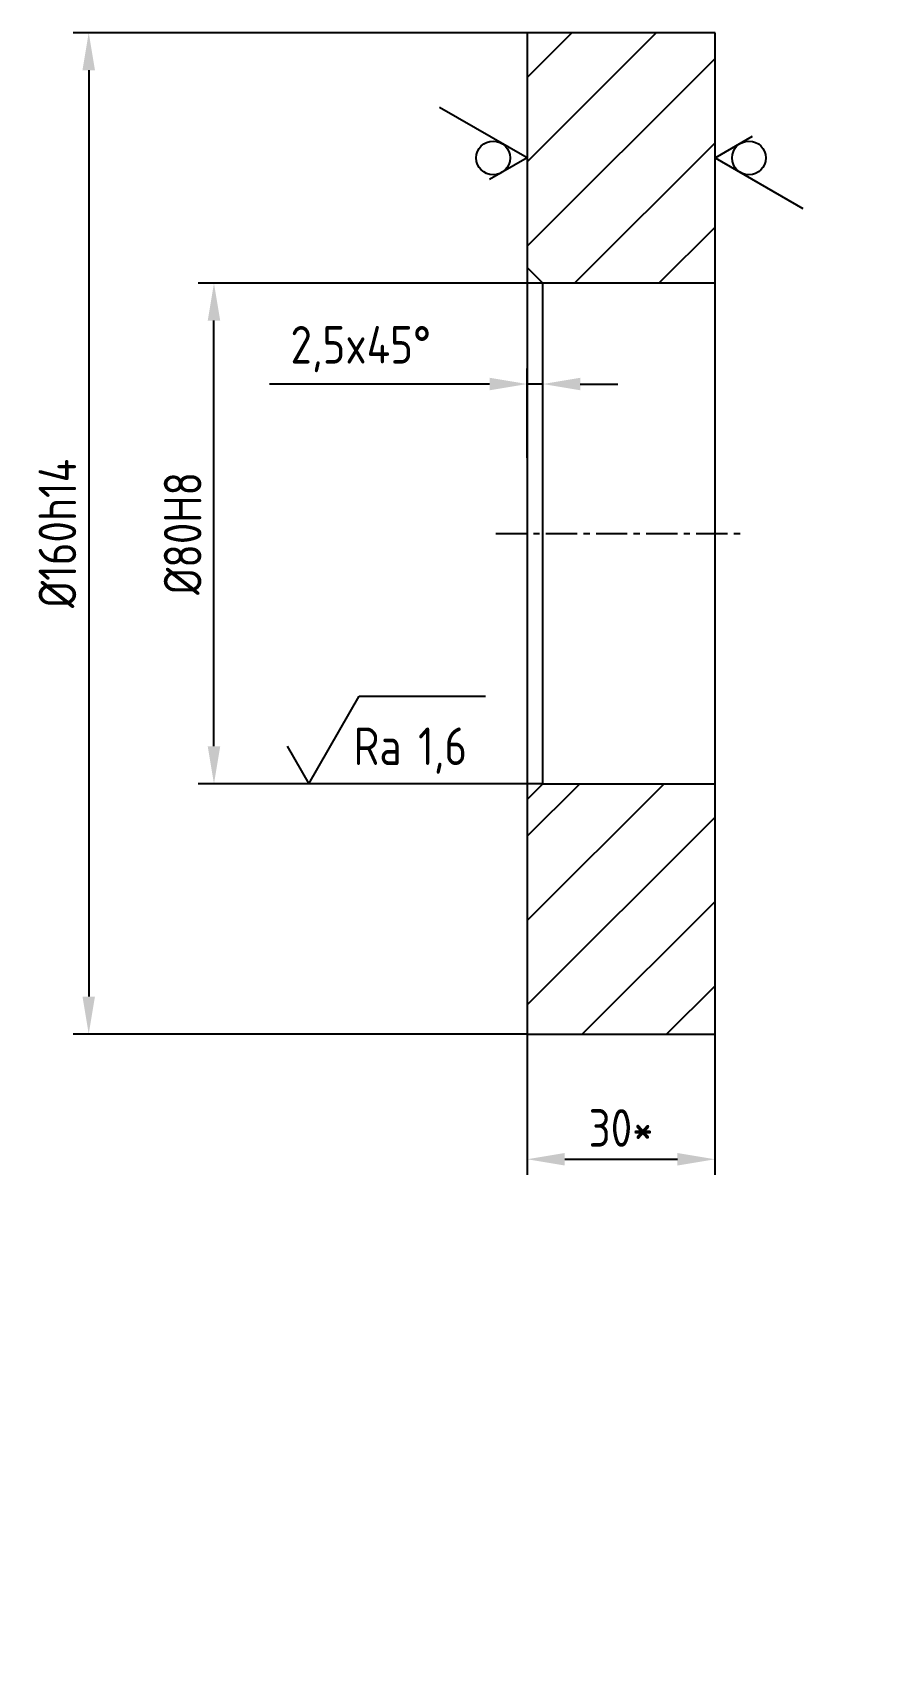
# Model space of a CAD drawing. Header units: millimetres. Extents: x 88 to 225, y 35 to 297.
# The model-space entities are those that its viewports show. They can reach past a viewport. Long polylines and large blocks are cut down to what shows.
import ezdxf

# ---------------------------------------------------------------- set-up
doc = ezdxf.new("R2010")
doc.units = ezdxf.units.MM
doc.header["$LTSCALE"] = 4
doc.linetypes.add('CENTER', pattern=[2, 1.25, -0.25, 0.25, -0.25])
for name, color, linetype in [('Cen', 5, 'CENTER'), ('Cont', 6, 'Continuous'), ('Dim', 7, 'Continuous'), ('Hatch', 2, 'Continuous'), ('Text', 3, 'Continuous')]:
    doc.layers.add(name, color=color, linetype=linetype)
doc.styles.add('Style1', font='romans.shx', dxfattribs={"width": 0.8})
doc.dimstyles.new('Lin', dxfattribs={"dimtxt": 3, "dimasz": 3, "dimexe": 1.25, "dimexo": 0, "dimgap": 1, "dimtad": 1, "dimtoh": 1, "dimdec": 3, "dimtxsty": 'Style1', "dimcen": 2.5, "dimclrt": 3, "dimadec": 0, "dimazin": 0, "dimtfac": 1, "dimtdec": 3, "dimtmove": 0, "dimatfit": 3, "dimldrblk": 'DOT', "dimfxl": 1, "dimarcsym": 0})

# ---------------------------------------------------------------- blocks, each defined once
blk = doc.blocks.new('*D11')
at = {"layer": 'Defpoints', "color": 0, "transparency": 16777216}
for p in [(117.37, 257.19), (169.87, 257.19), (169.87, 177.19)]:
    blk.add_point(p, dxfattribs=at)
at = {"layer": 'Dim', "color": 0, "lineweight": -2, "transparency": 16777216}
for p, q in [((169.87, 257.19), (114.87, 257.19)), ((117.37, 183.19), (117.37, 251.19)), ((169.87, 177.19), (114.87, 177.19))]:
    blk.add_line(p, q, dxfattribs=at)
at = {"layer": 'Dim', "color": 0, "transparency": 16777216}
for points in [[(116.37, 251.19), (118.37, 251.19), (117.37, 257.19)], [(116.37, 183.19), (118.37, 183.19), (117.37, 177.19)]]:
    blk.add_solid(points, dxfattribs=at)
at = {"layer": 'Dim', "color": 3, "transparency": 16777216, "insert": (112.37, 217.19), "char_height": 6, "attachment_point": 5, "rotation": 90, "style": 'Style1'}
blk.add_mtext('%%c80H8', dxfattribs=at)
blk = doc.blocks.new('_Dot')
at = {"color": 0, "linetype": 'ByBlock', "lineweight": -2}
blk.add_line((-0.5, 0), (-1, 0), dxfattribs=at)
at = {"color": 0, "linetype": 'ByBlock', "const_width": 0.5}
blk.add_lwpolyline([(-0.25, 0, 1), (0.25, 0, 1)], format="xyb", close=True, dxfattribs=at)
blk = doc.blocks.new('*D12')
at = {"layer": 'Defpoints', "color": 0, "transparency": 16777216}
for p in [(167.37, 297.19), (97.37, 137.19), (167.37, 137.19)]:
    blk.add_point(p, dxfattribs=at)
at = {"layer": 'Dim', "color": 0, "lineweight": -2, "transparency": 16777216}
for p, q in [((167.37, 297.19), (94.87, 297.19)), ((97.37, 291.19), (97.37, 143.19)), ((167.37, 137.19), (94.87, 137.19))]:
    blk.add_line(p, q, dxfattribs=at)
at = {"layer": 'Dim', "color": 0, "transparency": 16777216}
for points in [[(96.37, 291.19), (98.37, 291.19), (97.37, 297.19)], [(96.37, 143.19), (98.37, 143.19), (97.37, 137.19)]]:
    blk.add_solid(points, dxfattribs=at)
at = {"layer": 'Dim', "color": 3, "transparency": 16777216, "insert": (92.37, 217.19), "char_height": 6, "attachment_point": 5, "rotation": 90, "style": 'Style1'}
blk.add_mtext('%%c160h14', dxfattribs=at)
blk = doc.blocks.new('*D13')
at = {"layer": 'Defpoints', "color": 0, "transparency": 16777216}
for p in [(167.37, 137.19), (197.37, 137.19), (197.37, 117.19)]:
    blk.add_point(p, dxfattribs=at)
at = {"layer": 'Dim', "color": 0, "lineweight": -2, "transparency": 16777216}
for p, q in [((167.37, 137.19), (167.37, 114.69)), ((197.37, 137.19), (197.37, 114.69)), ((173.37, 117.19), (191.37, 117.19))]:
    blk.add_line(p, q, dxfattribs=at)
at = {"layer": 'Dim', "color": 0, "transparency": 16777216}
for points in [[(173.37, 118.19), (173.37, 116.19), (167.37, 117.19)], [(191.37, 118.19), (191.37, 116.19), (197.37, 117.19)]]:
    blk.add_solid(points, dxfattribs=at)
at = {"layer": 'Dim', "color": 3, "transparency": 16777216, "insert": (182.37, 122.19), "char_height": 6, "attachment_point": 5, "style": 'Style1'}
blk.add_mtext('30*', dxfattribs=at)
blk = doc.blocks.new('sherISO_04')
at = {"layer": 'Text'}
blk.add_line((4.04, 7), (14.12, 7), dxfattribs=at)
blk.add_lwpolyline([(-1.73, 3), (0, 0), (4.04, 7)], dxfattribs=at)
at = {"layer": 'Text', "style": 'Style1', "width": 0.8}
blk.add_text('Ra', height=3, dxfattribs=at).set_placement((3.58, 1.5))
blk.add_attdef('3,2', (8.73, 1.5), '', height=3, dxfattribs=at)
blk = doc.blocks.new('*D14')
at = {"layer": 'Defpoints', "color": 0, "transparency": 16777216}
for p in [(167.37, 241.06), (167.37, 229.27), (169.87, 229.27)]:
    blk.add_point(p, dxfattribs=at)
at = {"layer": 'Dim', "color": 0, "lineweight": -2, "transparency": 16777216}
for p, q in [((167.37, 229.27), (167.37, 243.56)), ((169.87, 229.27), (169.87, 243.56)), ((161.37, 241.06), (126.23, 241.06)), ((169.87, 241.06), (167.37, 241.06)), ((175.87, 241.06), (181.87, 241.06))]:
    blk.add_line(p, q, dxfattribs=at)
at = {"layer": 'Dim', "color": 0, "transparency": 16777216}
for points in [[(161.37, 242.06), (161.37, 240.06), (167.37, 241.06)], [(175.87, 242.06), (175.87, 240.06), (169.87, 241.06)]]:
    blk.add_solid(points, dxfattribs=at)
at = {"layer": 'Dim', "color": 3, "transparency": 16777216, "insert": (140.8, 246.63), "char_height": 6, "attachment_point": 5, "style": 'Style1'}
blk.add_mtext('2,5x45%%d', dxfattribs=at)
blk = doc.blocks.new('SHER03')
at = {"layer": 'Text'}
for q in [(4.04, 7), (-1.73, 3)]:
    blk.add_line((0, 0), q, dxfattribs=at)
blk.add_circle((0, 2.71), 1.35, dxfattribs=at)

msp = doc.modelspace()

# ---------------------------------------------------------------- hatches: boundary and pattern name
at = {"layer": 'Hatch'}
h = msp.add_hatch(dxfattribs=at)
h.set_pattern_fill('ANSI31', color=256, scale=3, style=0)
h.set_pattern_definition([(45, (-87.2465, -368.705), (-6.73519, 6.73519), [])])
h.paths.add_polyline_path([(197.3748, 297.1858), (167.3748, 297.1858), (167.3748, 257.1858), (197.3748, 257.1858)])
h.paths.add_polyline_path([(197.3748, 177.1858), (167.3748, 177.1858), (167.3748, 137.1858), (197.3748, 137.1858)])

# ---------------------------------------------------------------- linework, layer by layer
at = {"layer": 'Cen'}
msp.add_line((162.3748, 217.1858), (202.3748, 217.1858), dxfattribs=at)
at = {"layer": 'Cont'}
for p, q in [((167.3748, 297.1858), (167.3748, 137.1858)), ((197.3748, 297.1858), (167.3748, 297.1858)), ((197.3748, 137.1858), (197.3748, 297.1858)), ((169.8748, 257.1858), (167.3748, 259.6858)), ((197.3748, 257.1858), (169.8748, 257.1858)), ((169.8748, 177.1858), (169.8748, 257.1858)), ((169.8748, 177.1858), (167.3748, 174.6858)), ((169.8748, 177.1858), (197.3748, 177.1858)), ((167.3748, 137.1858), (197.3748, 137.1858))]:
    msp.add_line(p, q, dxfattribs=at)

# ---------------------------------------------------------------- block references
at = {"layer": 'Dim', "xscale": 2, "yscale": 2, "zscale": 2}
msp.add_blockref('sherISO_04', (132.4944, 177.1858), dxfattribs=at).add_auto_attribs({'3,2': '1,6'})
at = {"layer": 'Text', "xscale": 2, "yscale": 2, "zscale": 2}
for p, rotation in [((167.3748, 277.1858), 90), ((197.3748, 277.1858), 270)]:
    msp.add_blockref('SHER03', p, dxfattribs=dict(at, rotation=rotation))

# ---------------------------------------------------------------- dimensions: what is measured, and where the dimension line sits
at = {"layer": 'Dim'}
for base, p1, p2, text, picture, middle in [((97.3748, 137.1858), (167.3748, 297.1858), (167.3748, 137.1858), '<>h14', '*D12', (92.3748, 217.1858)), ((117.3748, 257.1858), (169.8748, 177.1858), (169.8748, 257.1858), '<>H8', '*D11', (112.3748, 217.1858))]:
    dim = msp.add_linear_dim(base=base, p1=p1, p2=p2, angle=90, text=text, dimstyle='Lin', override={"dimscale": 2, "dimpost": '%%c<>', "dimarcsym": 1}, dxfattribs=at)
    dim.commit()
    dim.dimension.update_dxf_attribs({"geometry": picture, "text_midpoint": middle})
for base, p1, p2, text, picture, middle in [((167.3748, 241.0551), (169.8748, 229.2651), (167.3748, 229.2651), '<>x45%%d', '*D14', (140.8033, 246.6265)), ((197.3748, 117.1858), (167.3748, 137.1858), (197.3748, 137.1858), '<>*', '*D13', (182.3748, 122.1858))]:
    dim = msp.add_linear_dim(base=base, p1=p1, p2=p2, text=text, dimstyle='Lin', override={"dimscale": 2, "dimpost": '<>', "dimarcsym": 1}, dxfattribs=at)
    dim.commit()
    dim.dimension.update_dxf_attribs({"geometry": picture, "text_midpoint": middle})

doc.saveas('drawing.dxf')
